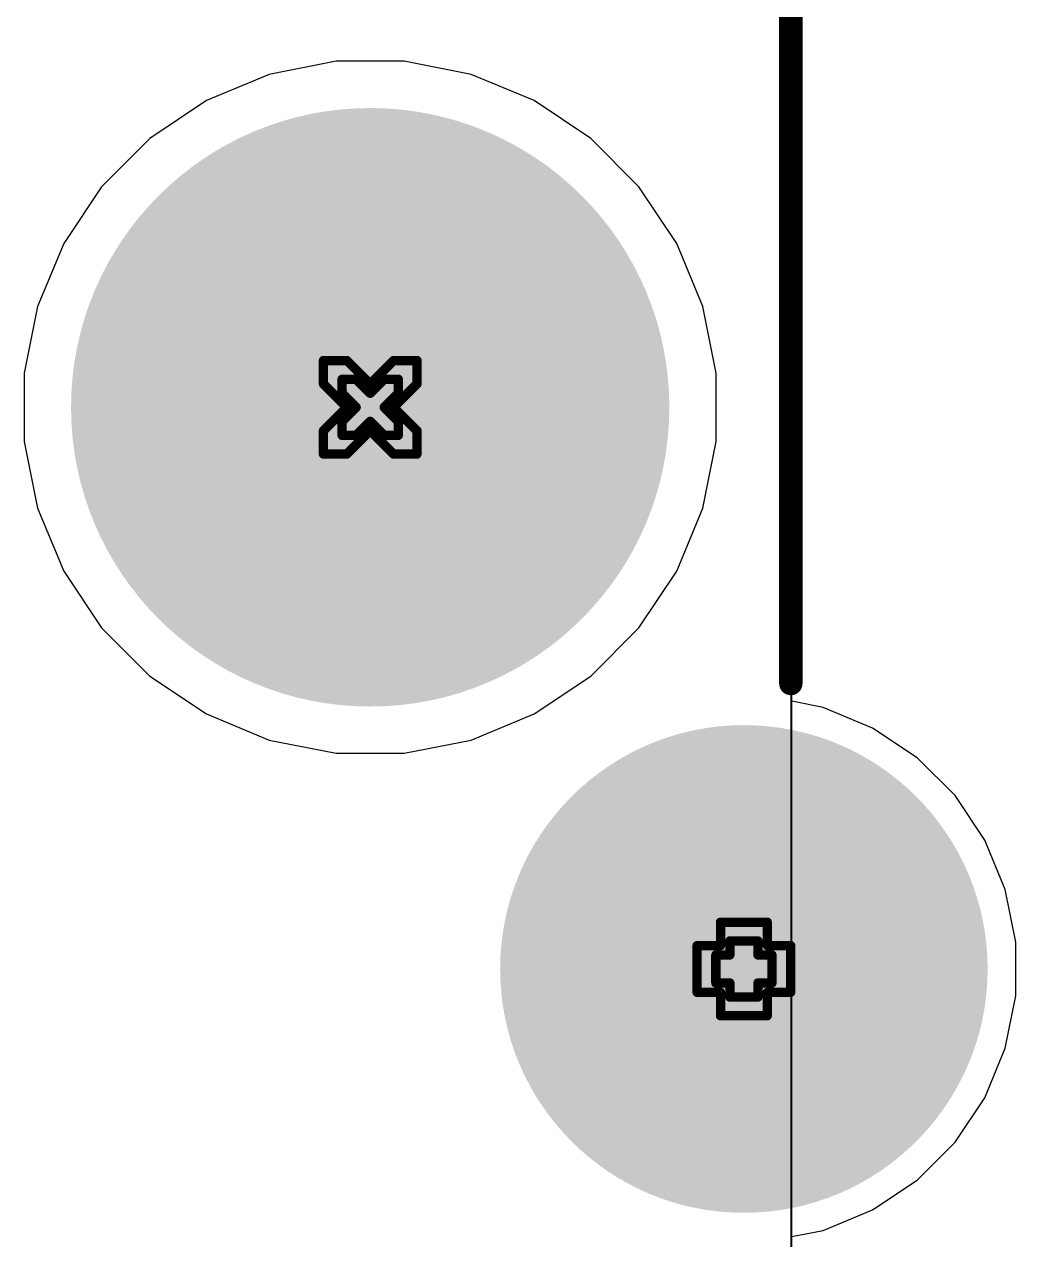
# Model space of a CAD drawing. Header units: inches. Extents: x 0 to 5032, y 0 to 5323.
# Drawn here: x 158.04 to 163.43, y 114.56 to 121.16 of the extents above; entities that cross this region are included whole.
import ezdxf

# ---------------------------------------------------------------- set-up
doc = ezdxf.new("R2010")
doc.units = ezdxf.units.IN
for name, color, linetype in [('Bottom Layer', 5, 'Continuous'), ('Bottom Solder', 6, 'Continuous'), ('Drill Drawing', 1, 'Continuous'), ('Layer 1', 16, 'Continuous'), ('Layer 2', 76, 'Continuous'), ('Multi-Layer', 9, 'Continuous'), ('Pad Holes', 156, 'Continuous'), ('Top Layer', 1, 'Continuous'), ('Top Overlay', 2, 'Continuous'), ('Top Solder', 216, 'Continuous')]:
    doc.layers.add(name, color=color, linetype=linetype)

# ---------------------------------------------------------------- blocks, each defined once
blk = doc.blocks.new('HR911105A_223')
at = {"layer": 'Bottom Layer'}
h = blk.add_hatch(color=5, dxfattribs=at)
edge = h.paths.add_edge_path()
edge.add_arc((7.745, -1.055), 1.2225, 0, 360)
at = {"layer": 'Bottom Solder'}
h = blk.add_hatch(color=6, dxfattribs=at)
edge = h.paths.add_edge_path()
edge.add_arc((5.715, 1.995), 0.1016, 0, 360)
h = blk.add_hatch(color=6, dxfattribs=at)
edge = h.paths.add_edge_path()
edge.add_arc((7.745, -1.055), 1.3241, 0, 360)
at = {"layer": 'Layer 1'}
h = blk.add_hatch(color=16, dxfattribs=at)
edge = h.paths.add_edge_path()
edge.add_arc((7.745, -1.055), 1.2225, 0, 360)
at = {"layer": 'Layer 2'}
h = blk.add_hatch(color=76, dxfattribs=at)
edge = h.paths.add_edge_path()
edge.add_arc((7.745, -1.055), 1.2225, 0, 360)
at = {"layer": 'Multi-Layer'}
h = blk.add_hatch(color=9, dxfattribs=at)
edge = h.paths.add_edge_path()
edge.add_arc((7.745, -1.055), 1.2225, 0, 360)
at = {"layer": 'Pad Holes'}
h = blk.add_hatch(color=7, dxfattribs=at)
edge = h.paths.add_edge_path()
edge.add_arc((5.715, 1.995), 1.625, 0, 360)
h = blk.add_hatch(color=7, dxfattribs=at)
edge = h.paths.add_edge_path()
edge.add_arc((7.745, -1.055), 0.815, 0, 360)
at = {"layer": 'Top Layer'}
h = blk.add_hatch(color=1, dxfattribs=at)
edge = h.paths.add_edge_path()
edge.add_arc((7.745, -1.055), 1.2225, 0, 360)
at = {"layer": 'Top Solder'}
h = blk.add_hatch(color=216, dxfattribs=at)
edge = h.paths.add_edge_path()
edge.add_arc((5.715, 1.995), 0.1016, 0, 360)
h = blk.add_hatch(color=216, dxfattribs=at)
edge = h.paths.add_edge_path()
edge.add_arc((7.745, -1.055), 1.3241, 0, 360)
at = {"layer": 'Top Overlay'}
blk.add_lwpolyline([(8, 0.495, 0.127, 0.127, 0), (8, 12.915, 0.127, 0.127, 0)], format="xyseb", dxfattribs=at)
blk.add_lwpolyline([(7.9682, 0.495, 0.0635, 0.0635, 1), (8.0317, 0.495, 0.0635, 0.0635, 1)], format="xyseb", close=True, dxfattribs=at)

msp = doc.modelspace()

# ---------------------------------------------------------------- linework, layer by layer
at = {"layer": 'Bottom Layer'}
for p, q in [((162.2125, 108.6014), (162.2125, 130.0024)), ((162.2125, 117.4836), (162.2125, 129.6116)), ((162.3828, 117.4498), (162.2125, 117.4836)), ((162.6515, 117.3385), (162.3828, 117.4498)), ((162.8933, 117.1769), (162.6515, 117.3385)), ((163.099, 116.9712), (162.8933, 117.1769)), ((163.2606, 116.7294), (163.099, 116.9712)), ((163.3719, 116.4607), (163.2606, 116.7294)), ((163.4286, 116.1754), (163.3719, 116.4607)), ((163.4286, 115.8846), (163.4286, 116.1754)), ((163.3719, 115.5993), (163.4286, 115.8846)), ((163.2606, 115.3306), (163.3719, 115.5993)), ((163.099, 115.0888), (163.2606, 115.3306)), ((162.8933, 114.8831), (163.099, 115.0888)), ((162.6515, 114.7215), (162.8933, 114.8831)), ((162.3828, 114.6102), (162.6515, 114.7215)), ((162.2125, 114.5764), (162.3828, 114.6102)), ((162.2125, 108.7542), (162.2125, 114.5764))]:
    msp.add_line(p, q, dxfattribs=at)
at = {"layer": 'Drill Drawing'}
for points in [[(159.6681, 119.207, 0.0508, 0.0508, 0), (159.6681, 119.334, 0.0508, 0.0508, 0)], [(159.6681, 119.334, 0.0508, 0.0508, 0), (159.7951, 119.334, 0.0508, 0.0508, 0)], [(159.7951, 119.334, 0.0508, 0.0508, 0), (159.9221, 119.207, 0.0508, 0.0508, 0)], [(159.9221, 119.207, 0.0508, 0.0508, 0), (160.0491, 119.334, 0.0508, 0.0508, 0)], [(160.0491, 119.334, 0.0508, 0.0508, 0), (160.1761, 119.334, 0.0508, 0.0508, 0)], [(160.1761, 119.207, 0.0508, 0.0508, 0), (160.1761, 119.334, 0.0508, 0.0508, 0)], [(159.7697, 119.1562, 0.0508, 0.0508, 0), (159.7697, 119.2324, 0.0508, 0.0508, 0)], [(159.7697, 119.2324, 0.0508, 0.0508, 0), (159.8459, 119.2324, 0.0508, 0.0508, 0)], [(159.8459, 119.2324, 0.0508, 0.0508, 0), (159.9221, 119.1562, 0.0508, 0.0508, 0)], [(159.9221, 119.1562, 0.0508, 0.0508, 0), (159.9983, 119.2324, 0.0508, 0.0508, 0)], [(159.9983, 119.2324, 0.0508, 0.0508, 0), (160.0745, 119.2324, 0.0508, 0.0508, 0)], [(160.0745, 119.1562, 0.0508, 0.0508, 0), (160.0745, 119.2324, 0.0508, 0.0508, 0)], [(159.6681, 119.207, 0.0508, 0.0508, 0), (159.7951, 119.08, 0.0508, 0.0508, 0)], [(160.0491, 119.08, 0.0508, 0.0508, 0), (160.1761, 119.207, 0.0508, 0.0508, 0)], [(159.7697, 119.1562, 0.0508, 0.0508, 0), (159.8459, 119.08, 0.0508, 0.0508, 0)], [(159.9983, 119.08, 0.0508, 0.0508, 0), (160.0745, 119.1562, 0.0508, 0.0508, 0)], [(159.6681, 118.953, 0.0508, 0.0508, 0), (159.7951, 119.08, 0.0508, 0.0508, 0)], [(159.7697, 119.0038, 0.0508, 0.0508, 0), (159.8459, 119.08, 0.0508, 0.0508, 0)], [(159.9983, 119.08, 0.0508, 0.0508, 0), (160.0745, 119.0038, 0.0508, 0.0508, 0)], [(160.0491, 119.08, 0.0508, 0.0508, 0), (160.1761, 118.953, 0.0508, 0.0508, 0)], [(159.7697, 118.9276, 0.0508, 0.0508, 0), (159.7697, 119.0038, 0.0508, 0.0508, 0)], [(159.8459, 118.9276, 0.0508, 0.0508, 0), (159.9221, 119.0038, 0.0508, 0.0508, 0)], [(159.9221, 119.0038, 0.0508, 0.0508, 0), (159.9983, 118.9276, 0.0508, 0.0508, 0)], [(160.0745, 118.9276, 0.0508, 0.0508, 0), (160.0745, 119.0038, 0.0508, 0.0508, 0)], [(159.6681, 118.826, 0.0508, 0.0508, 0), (159.6681, 118.953, 0.0508, 0.0508, 0)], [(159.7697, 118.9276, 0.0508, 0.0508, 0), (159.8459, 118.9276, 0.0508, 0.0508, 0)], [(159.7951, 118.826, 0.0508, 0.0508, 0), (159.9221, 118.953, 0.0508, 0.0508, 0)], [(159.9221, 118.953, 0.0508, 0.0508, 0), (160.0491, 118.826, 0.0508, 0.0508, 0)], [(159.9983, 118.9276, 0.0508, 0.0508, 0), (160.0745, 118.9276, 0.0508, 0.0508, 0)], [(160.1761, 118.826, 0.0508, 0.0508, 0), (160.1761, 118.953, 0.0508, 0.0508, 0)], [(159.6681, 118.826, 0.0508, 0.0508, 0), (159.7951, 118.826, 0.0508, 0.0508, 0)], [(160.0491, 118.826, 0.0508, 0.0508, 0), (160.1761, 118.826, 0.0508, 0.0508, 0)], [(161.8251, 116.157, 0.0508, 0.0508, 0), (161.8251, 116.284, 0.0508, 0.0508, 0)], [(161.8251, 116.284, 0.0508, 0.0508, 0), (162.0791, 116.284, 0.0508, 0.0508, 0)], [(162.0791, 116.157, 0.0508, 0.0508, 0), (162.0791, 116.284, 0.0508, 0.0508, 0)], [(161.6981, 115.903, 0.0508, 0.0508, 0), (161.6981, 116.157, 0.0508, 0.0508, 0)], [(161.6981, 116.157, 0.0508, 0.0508, 0), (161.8251, 116.157, 0.0508, 0.0508, 0)], [(161.8759, 116.1062, 0.0508, 0.0508, 0), (161.8759, 116.1824, 0.0508, 0.0508, 0)], [(161.8759, 116.1824, 0.0508, 0.0508, 0), (162.0283, 116.1824, 0.0508, 0.0508, 0)], [(162.0283, 116.1062, 0.0508, 0.0508, 0), (162.0283, 116.1824, 0.0508, 0.0508, 0)], [(162.0791, 116.157, 0.0508, 0.0508, 0), (162.2061, 116.157, 0.0508, 0.0508, 0)], [(162.2061, 115.903, 0.0508, 0.0508, 0), (162.2061, 116.157, 0.0508, 0.0508, 0)], [(161.7997, 115.9538, 0.0508, 0.0508, 0), (161.7997, 116.1062, 0.0508, 0.0508, 0)], [(161.7997, 116.1062, 0.0508, 0.0508, 0), (161.8759, 116.1062, 0.0508, 0.0508, 0)], [(162.0283, 116.1062, 0.0508, 0.0508, 0), (162.1045, 116.1062, 0.0508, 0.0508, 0)], [(162.1045, 115.9538, 0.0508, 0.0508, 0), (162.1045, 116.1062, 0.0508, 0.0508, 0)], [(161.7997, 115.9538, 0.0508, 0.0508, 0), (161.8759, 115.9538, 0.0508, 0.0508, 0)], [(161.8759, 115.8776, 0.0508, 0.0508, 0), (161.8759, 115.9538, 0.0508, 0.0508, 0)], [(162.0283, 115.9538, 0.0508, 0.0508, 0), (162.1045, 115.9538, 0.0508, 0.0508, 0)], [(162.0283, 115.8776, 0.0508, 0.0508, 0), (162.0283, 115.9538, 0.0508, 0.0508, 0)], [(161.6981, 115.903, 0.0508, 0.0508, 0), (161.8251, 115.903, 0.0508, 0.0508, 0)], [(161.8251, 115.776, 0.0508, 0.0508, 0), (161.8251, 115.903, 0.0508, 0.0508, 0)], [(161.8759, 115.8776, 0.0508, 0.0508, 0), (162.0283, 115.8776, 0.0508, 0.0508, 0)], [(162.0791, 115.903, 0.0508, 0.0508, 0), (162.2061, 115.903, 0.0508, 0.0508, 0)], [(162.0791, 115.776, 0.0508, 0.0508, 0), (162.0791, 115.903, 0.0508, 0.0508, 0)], [(161.8251, 115.776, 0.0508, 0.0508, 0), (162.0791, 115.776, 0.0508, 0.0508, 0)]]:
    msp.add_lwpolyline(points, format="xyseb", dxfattribs=at)
for points in [[(159.6554, 119.334, 0.0254, 0.0254, 1), (159.6808, 119.334, 0.0254, 0.0254, 1)], [(159.6554, 119.334, 0.0254, 0.0254, 1), (159.6808, 119.334, 0.0254, 0.0254, 1)], [(159.7824, 119.334, 0.0254, 0.0254, 1), (159.8078, 119.334, 0.0254, 0.0254, 1)], [(159.7824, 119.334, 0.0254, 0.0254, 1), (159.8078, 119.334, 0.0254, 0.0254, 1)], [(160.0364, 119.334, 0.0254, 0.0254, 1), (160.0618, 119.334, 0.0254, 0.0254, 1)], [(160.0364, 119.334, 0.0254, 0.0254, 1), (160.0618, 119.334, 0.0254, 0.0254, 1)], [(160.1634, 119.334, 0.0254, 0.0254, 1), (160.1888, 119.334, 0.0254, 0.0254, 1)], [(160.1634, 119.334, 0.0254, 0.0254, 1), (160.1888, 119.334, 0.0254, 0.0254, 1)], [(159.757, 119.2324, 0.0254, 0.0254, 1), (159.7824, 119.2324, 0.0254, 0.0254, 1)], [(159.757, 119.2324, 0.0254, 0.0254, 1), (159.7824, 119.2324, 0.0254, 0.0254, 1)], [(159.8332, 119.2324, 0.0254, 0.0254, 1), (159.8586, 119.2324, 0.0254, 0.0254, 1)], [(159.8332, 119.2324, 0.0254, 0.0254, 1), (159.8586, 119.2324, 0.0254, 0.0254, 1)], [(159.9856, 119.2324, 0.0254, 0.0254, 1), (160.011, 119.2324, 0.0254, 0.0254, 1)], [(159.9856, 119.2324, 0.0254, 0.0254, 1), (160.011, 119.2324, 0.0254, 0.0254, 1)], [(160.0618, 119.2324, 0.0254, 0.0254, 1), (160.0872, 119.2324, 0.0254, 0.0254, 1)], [(160.0618, 119.2324, 0.0254, 0.0254, 1), (160.0872, 119.2324, 0.0254, 0.0254, 1)], [(159.6554, 119.207, 0.0254, 0.0254, 1), (159.6808, 119.207, 0.0254, 0.0254, 1)], [(159.6554, 119.207, 0.0254, 0.0254, 1), (159.6808, 119.207, 0.0254, 0.0254, 1)], [(159.9094, 119.207, 0.0254, 0.0254, 1), (159.9348, 119.207, 0.0254, 0.0254, 1)], [(159.9094, 119.207, 0.0254, 0.0254, 1), (159.9348, 119.207, 0.0254, 0.0254, 1)], [(160.1634, 119.207, 0.0254, 0.0254, 1), (160.1888, 119.207, 0.0254, 0.0254, 1)], [(160.1634, 119.207, 0.0254, 0.0254, 1), (160.1888, 119.207, 0.0254, 0.0254, 1)], [(159.757, 119.1562, 0.0254, 0.0254, 1), (159.7824, 119.1562, 0.0254, 0.0254, 1)], [(159.757, 119.1562, 0.0254, 0.0254, 1), (159.7824, 119.1562, 0.0254, 0.0254, 1)], [(159.9094, 119.1562, 0.0254, 0.0254, 1), (159.9348, 119.1562, 0.0254, 0.0254, 1)], [(159.9094, 119.1562, 0.0254, 0.0254, 1), (159.9348, 119.1562, 0.0254, 0.0254, 1)], [(160.0618, 119.1562, 0.0254, 0.0254, 1), (160.0872, 119.1562, 0.0254, 0.0254, 1)], [(160.0618, 119.1562, 0.0254, 0.0254, 1), (160.0872, 119.1562, 0.0254, 0.0254, 1)], [(159.7824, 119.08, 0.0254, 0.0254, 1), (159.8078, 119.08, 0.0254, 0.0254, 1)], [(159.7824, 119.08, 0.0254, 0.0254, 1), (159.8078, 119.08, 0.0254, 0.0254, 1)], [(159.8332, 119.08, 0.0254, 0.0254, 1), (159.8586, 119.08, 0.0254, 0.0254, 1)], [(159.8332, 119.08, 0.0254, 0.0254, 1), (159.8586, 119.08, 0.0254, 0.0254, 1)], [(159.9856, 119.08, 0.0254, 0.0254, 1), (160.011, 119.08, 0.0254, 0.0254, 1)], [(159.9856, 119.08, 0.0254, 0.0254, 1), (160.011, 119.08, 0.0254, 0.0254, 1)], [(160.0364, 119.08, 0.0254, 0.0254, 1), (160.0618, 119.08, 0.0254, 0.0254, 1)], [(160.0364, 119.08, 0.0254, 0.0254, 1), (160.0618, 119.08, 0.0254, 0.0254, 1)], [(159.757, 119.0038, 0.0254, 0.0254, 1), (159.7824, 119.0038, 0.0254, 0.0254, 1)], [(159.757, 119.0038, 0.0254, 0.0254, 1), (159.7824, 119.0038, 0.0254, 0.0254, 1)], [(159.9094, 119.0038, 0.0254, 0.0254, 1), (159.9348, 119.0038, 0.0254, 0.0254, 1)], [(159.9094, 119.0038, 0.0254, 0.0254, 1), (159.9348, 119.0038, 0.0254, 0.0254, 1)], [(160.0618, 119.0038, 0.0254, 0.0254, 1), (160.0872, 119.0038, 0.0254, 0.0254, 1)], [(160.0618, 119.0038, 0.0254, 0.0254, 1), (160.0872, 119.0038, 0.0254, 0.0254, 1)], [(159.6554, 118.953, 0.0254, 0.0254, 1), (159.6808, 118.953, 0.0254, 0.0254, 1)], [(159.6554, 118.953, 0.0254, 0.0254, 1), (159.6808, 118.953, 0.0254, 0.0254, 1)], [(159.757, 118.9276, 0.0254, 0.0254, 1), (159.7824, 118.9276, 0.0254, 0.0254, 1)], [(159.757, 118.9276, 0.0254, 0.0254, 1), (159.7824, 118.9276, 0.0254, 0.0254, 1)], [(159.8332, 118.9276, 0.0254, 0.0254, 1), (159.8586, 118.9276, 0.0254, 0.0254, 1)], [(159.8332, 118.9276, 0.0254, 0.0254, 1), (159.8586, 118.9276, 0.0254, 0.0254, 1)], [(159.9094, 118.953, 0.0254, 0.0254, 1), (159.9348, 118.953, 0.0254, 0.0254, 1)], [(159.9094, 118.953, 0.0254, 0.0254, 1), (159.9348, 118.953, 0.0254, 0.0254, 1)], [(159.9856, 118.9276, 0.0254, 0.0254, 1), (160.011, 118.9276, 0.0254, 0.0254, 1)], [(159.9856, 118.9276, 0.0254, 0.0254, 1), (160.011, 118.9276, 0.0254, 0.0254, 1)], [(160.0618, 118.9276, 0.0254, 0.0254, 1), (160.0872, 118.9276, 0.0254, 0.0254, 1)], [(160.0618, 118.9276, 0.0254, 0.0254, 1), (160.0872, 118.9276, 0.0254, 0.0254, 1)], [(160.1634, 118.953, 0.0254, 0.0254, 1), (160.1888, 118.953, 0.0254, 0.0254, 1)], [(160.1634, 118.953, 0.0254, 0.0254, 1), (160.1888, 118.953, 0.0254, 0.0254, 1)], [(159.6554, 118.826, 0.0254, 0.0254, 1), (159.6808, 118.826, 0.0254, 0.0254, 1)], [(159.6554, 118.826, 0.0254, 0.0254, 1), (159.6808, 118.826, 0.0254, 0.0254, 1)], [(159.7824, 118.826, 0.0254, 0.0254, 1), (159.8078, 118.826, 0.0254, 0.0254, 1)], [(159.7824, 118.826, 0.0254, 0.0254, 1), (159.8078, 118.826, 0.0254, 0.0254, 1)], [(160.0364, 118.826, 0.0254, 0.0254, 1), (160.0618, 118.826, 0.0254, 0.0254, 1)], [(160.0364, 118.826, 0.0254, 0.0254, 1), (160.0618, 118.826, 0.0254, 0.0254, 1)], [(160.1634, 118.826, 0.0254, 0.0254, 1), (160.1888, 118.826, 0.0254, 0.0254, 1)], [(160.1634, 118.826, 0.0254, 0.0254, 1), (160.1888, 118.826, 0.0254, 0.0254, 1)], [(161.8124, 116.284, 0.0254, 0.0254, 1), (161.8378, 116.284, 0.0254, 0.0254, 1)], [(161.8124, 116.284, 0.0254, 0.0254, 1), (161.8378, 116.284, 0.0254, 0.0254, 1)], [(162.0664, 116.284, 0.0254, 0.0254, 1), (162.0918, 116.284, 0.0254, 0.0254, 1)], [(162.0664, 116.284, 0.0254, 0.0254, 1), (162.0918, 116.284, 0.0254, 0.0254, 1)], [(161.6854, 116.157, 0.0254, 0.0254, 1), (161.7108, 116.157, 0.0254, 0.0254, 1)], [(161.6854, 116.157, 0.0254, 0.0254, 1), (161.7108, 116.157, 0.0254, 0.0254, 1)], [(161.8124, 116.157, 0.0254, 0.0254, 1), (161.8378, 116.157, 0.0254, 0.0254, 1)], [(161.8124, 116.157, 0.0254, 0.0254, 1), (161.8378, 116.157, 0.0254, 0.0254, 1)], [(161.8632, 116.1824, 0.0254, 0.0254, 1), (161.8886, 116.1824, 0.0254, 0.0254, 1)], [(161.8632, 116.1824, 0.0254, 0.0254, 1), (161.8886, 116.1824, 0.0254, 0.0254, 1)], [(162.0156, 116.1824, 0.0254, 0.0254, 1), (162.041, 116.1824, 0.0254, 0.0254, 1)], [(162.0156, 116.1824, 0.0254, 0.0254, 1), (162.041, 116.1824, 0.0254, 0.0254, 1)], [(162.0664, 116.157, 0.0254, 0.0254, 1), (162.0918, 116.157, 0.0254, 0.0254, 1)], [(162.0664, 116.157, 0.0254, 0.0254, 1), (162.0918, 116.157, 0.0254, 0.0254, 1)], [(162.1934, 116.157, 0.0254, 0.0254, 1), (162.2188, 116.157, 0.0254, 0.0254, 1)], [(162.1934, 116.157, 0.0254, 0.0254, 1), (162.2188, 116.157, 0.0254, 0.0254, 1)], [(161.787, 116.1062, 0.0254, 0.0254, 1), (161.8124, 116.1062, 0.0254, 0.0254, 1)], [(161.787, 116.1062, 0.0254, 0.0254, 1), (161.8124, 116.1062, 0.0254, 0.0254, 1)], [(161.8632, 116.1062, 0.0254, 0.0254, 1), (161.8886, 116.1062, 0.0254, 0.0254, 1)], [(161.8632, 116.1062, 0.0254, 0.0254, 1), (161.8886, 116.1062, 0.0254, 0.0254, 1)], [(162.0156, 116.1062, 0.0254, 0.0254, 1), (162.041, 116.1062, 0.0254, 0.0254, 1)], [(162.0156, 116.1062, 0.0254, 0.0254, 1), (162.041, 116.1062, 0.0254, 0.0254, 1)], [(162.0918, 116.1062, 0.0254, 0.0254, 1), (162.1172, 116.1062, 0.0254, 0.0254, 1)], [(162.0918, 116.1062, 0.0254, 0.0254, 1), (162.1172, 116.1062, 0.0254, 0.0254, 1)], [(161.787, 115.9538, 0.0254, 0.0254, 1), (161.8124, 115.9538, 0.0254, 0.0254, 1)], [(161.787, 115.9538, 0.0254, 0.0254, 1), (161.8124, 115.9538, 0.0254, 0.0254, 1)], [(161.8632, 115.9538, 0.0254, 0.0254, 1), (161.8886, 115.9538, 0.0254, 0.0254, 1)], [(161.8632, 115.9538, 0.0254, 0.0254, 1), (161.8886, 115.9538, 0.0254, 0.0254, 1)], [(162.0156, 115.9538, 0.0254, 0.0254, 1), (162.041, 115.9538, 0.0254, 0.0254, 1)], [(162.0156, 115.9538, 0.0254, 0.0254, 1), (162.041, 115.9538, 0.0254, 0.0254, 1)], [(162.0918, 115.9538, 0.0254, 0.0254, 1), (162.1172, 115.9538, 0.0254, 0.0254, 1)], [(162.0918, 115.9538, 0.0254, 0.0254, 1), (162.1172, 115.9538, 0.0254, 0.0254, 1)], [(161.6854, 115.903, 0.0254, 0.0254, 1), (161.7108, 115.903, 0.0254, 0.0254, 1)], [(161.6854, 115.903, 0.0254, 0.0254, 1), (161.7108, 115.903, 0.0254, 0.0254, 1)], [(161.8124, 115.903, 0.0254, 0.0254, 1), (161.8378, 115.903, 0.0254, 0.0254, 1)], [(161.8124, 115.903, 0.0254, 0.0254, 1), (161.8378, 115.903, 0.0254, 0.0254, 1)], [(161.8632, 115.8776, 0.0254, 0.0254, 1), (161.8886, 115.8776, 0.0254, 0.0254, 1)], [(161.8632, 115.8776, 0.0254, 0.0254, 1), (161.8886, 115.8776, 0.0254, 0.0254, 1)], [(162.0156, 115.8776, 0.0254, 0.0254, 1), (162.041, 115.8776, 0.0254, 0.0254, 1)], [(162.0156, 115.8776, 0.0254, 0.0254, 1), (162.041, 115.8776, 0.0254, 0.0254, 1)], [(162.0664, 115.903, 0.0254, 0.0254, 1), (162.0918, 115.903, 0.0254, 0.0254, 1)], [(162.0664, 115.903, 0.0254, 0.0254, 1), (162.0918, 115.903, 0.0254, 0.0254, 1)], [(162.1934, 115.903, 0.0254, 0.0254, 1), (162.2188, 115.903, 0.0254, 0.0254, 1)], [(162.1934, 115.903, 0.0254, 0.0254, 1), (162.2188, 115.903, 0.0254, 0.0254, 1)], [(161.8124, 115.776, 0.0254, 0.0254, 1), (161.8378, 115.776, 0.0254, 0.0254, 1)], [(161.8124, 115.776, 0.0254, 0.0254, 1), (161.8378, 115.776, 0.0254, 0.0254, 1)], [(162.0664, 115.776, 0.0254, 0.0254, 1), (162.0918, 115.776, 0.0254, 0.0254, 1)], [(162.0664, 115.776, 0.0254, 0.0254, 1), (162.0918, 115.776, 0.0254, 0.0254, 1)]]:
    msp.add_lwpolyline(points, format="xyseb", close=True, dxfattribs=at)
at = {"layer": 'Layer 1'}
for p, q in [((159.737, 120.959), (159.374, 120.8868)), ((160.1072, 120.959), (159.737, 120.959)), ((160.4702, 120.8868), (160.1072, 120.959)), ((159.374, 120.8868), (159.0321, 120.7451)), ((160.8121, 120.7451), (160.4702, 120.8868)), ((159.0321, 120.7451), (158.7243, 120.5395)), ((161.1199, 120.5395), (160.8121, 120.7451)), ((158.7243, 120.5395), (158.4626, 120.2778)), ((161.3816, 120.2778), (161.1199, 120.5395)), ((158.4626, 120.2778), (158.257, 119.97)), ((161.5873, 119.97), (161.3816, 120.2778)), ((158.257, 119.97), (158.1153, 119.6281)), ((161.7289, 119.6281), (161.5873, 119.97)), ((158.1153, 119.6281), (158.0431, 119.2651)), ((161.8011, 119.2651), (161.7289, 119.6281)), ((158.0431, 119.2651), (158.0431, 118.8949)), ((161.8011, 118.8949), (161.8011, 119.2651)), ((158.0431, 118.8949), (158.1153, 118.5319)), ((161.7289, 118.5319), (161.8011, 118.8949)), ((158.1153, 118.5319), (158.257, 118.19)), ((161.5873, 118.19), (161.7289, 118.5319)), ((158.257, 118.19), (158.4626, 117.8822)), ((161.3816, 117.8822), (161.5873, 118.19)), ((158.4626, 117.8822), (158.7243, 117.6205)), ((161.1199, 117.6205), (161.3816, 117.8822)), ((158.7243, 117.6205), (159.0321, 117.4149)), ((160.8121, 117.4149), (161.1199, 117.6205)), ((159.0321, 117.4149), (159.374, 117.2732)), ((160.4702, 117.2732), (160.8121, 117.4149)), ((159.374, 117.2732), (159.737, 117.201)), ((160.1072, 117.201), (160.4702, 117.2732)), ((159.737, 117.201), (160.1072, 117.201))]:
    msp.add_line(p, q, dxfattribs=at)
at = {"layer": 'Layer 2'}
for p, q in [((162.2125, 108.6014), (162.2125, 130.0024)), ((162.2125, 117.4836), (162.2125, 129.6116)), ((162.3828, 117.4498), (162.2125, 117.4836)), ((162.6515, 117.3385), (162.3828, 117.4498)), ((162.8933, 117.1769), (162.6515, 117.3385)), ((163.099, 116.9712), (162.8933, 117.1769)), ((163.2606, 116.7294), (163.099, 116.9712)), ((163.3719, 116.4607), (163.2606, 116.7294)), ((163.4286, 116.1754), (163.3719, 116.4607)), ((163.4286, 115.8846), (163.4286, 116.1754)), ((163.3719, 115.5993), (163.4286, 115.8846)), ((163.2606, 115.3306), (163.3719, 115.5993)), ((163.099, 115.0888), (163.2606, 115.3306)), ((162.8933, 114.8831), (163.099, 115.0888)), ((162.6515, 114.7215), (162.8933, 114.8831)), ((162.3828, 114.6102), (162.6515, 114.7215)), ((162.2125, 114.5764), (162.3828, 114.6102)), ((162.2125, 108.6014), (162.2125, 114.5764))]:
    msp.add_line(p, q, dxfattribs=at)
at = {"layer": 'Top Layer'}
msp.add_line((162.2067, 130.0024), (162.2067, 104.0802), dxfattribs=at)

# ---------------------------------------------------------------- block references
msp.add_blockref('HR911105A_223', (154.2071, 117.085))

doc.saveas('drawing.dxf')
